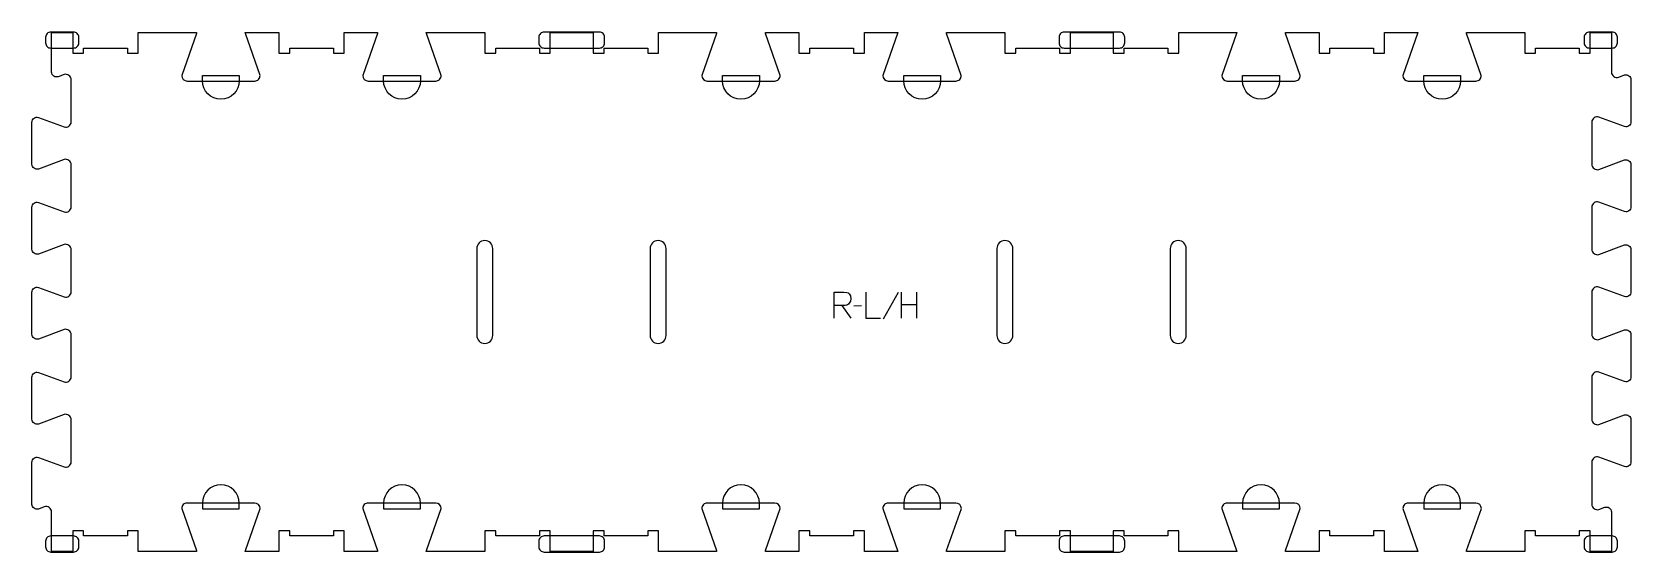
# Model space of a CAD drawing. Header units: millimetres. Extents: x -922 to 922, y -300 to 300.
import ezdxf

# ---------------------------------------------------------------- set-up
doc = ezdxf.new("R2010")
doc.units = ezdxf.units.MM
for name, color, linetype, true_color in [('1_ANYTOOL_1MMDEEP_LABELS_S', 2, 'Continuous', 0xffff00), ('3_ANYTOOL_CUTTHROUGH_INSID', 4, 'Continuous', 0x00ffff), ('4_ANYTOOL_CUTTHROUGH_OUTSI', 5, 'Continuous', 0x0000ff), ('5_ANYTOOL_HALF_MILL_9MM_IN', 3, 'Continuous', 0x00ff00)]:
    doc.layers.add(name, color=color, linetype=linetype, true_color=true_color)

msp = doc.modelspace()

# ---------------------------------------------------------------- linework, layer by layer
at = {"layer": '1_ANYTOOL_1MMDEEP_LABELS_S'}
for p, q in [((12, -15.6), (22.5, -30)), ((34.5, -16.1), (25.7, -16.2)), ((76.8, -0.5), (59.7, -31.2)), ((80.3, 0), (80.3, -30)), ((98.6, -14.7), (80.3, -14.7)), ((98.6, -30), (98.6, 0))]:
    msp.add_line(p, q, dxfattribs=at)
for points in [[(3, -30), (3, 0), (14.4, 0), (17.8, -0.5), (19.2, -1.1), (20.3, -2), (21.2, -3.1), (21.8, -4.4), (22.3, -7.8), (21.9, -10.6), (20.5, -13), (19.6, -14.1), (18.5, -14.8), (17.2, -15.3), (15.8, -15.5), (14, -15.6), (12, -15.6), (3, -15.6)], [(39.6, 0), (39.6, -30), (56.7, -30)]]:
    msp.add_lwpolyline(points, dxfattribs=at)
at = {"layer": '3_ANYTOOL_CUTTHROUGH_INSID'}
for points in [[(-390.8, 50, 1), (-409.3, 50), (-409.3, -50, 1), (-390.8, -50)], [(-209.3, -50, 1), (-190.8, -50), (-190.8, 50, 1), (-209.3, 50)], [(209.3, 50, 1), (190.8, 50), (190.8, -50, 1), (209.3, -50)], [(390.8, -50, 1), (409.3, -50), (409.3, 50, 1), (390.8, 50)]]:
    msp.add_lwpolyline(points, format="xyb", close=True, dxfattribs=at)
at = {"layer": '4_ANYTOOL_CUTTHROUGH_OUTSI'}
msp.add_lwpolyline([(659.3, -249.6), (676.2, -297.9), (676.4, -299.3), (638, -299.3), (638, -275.5, 0.414214), (637.8, -275.3), (625.8, -275.3, 0.414214), (625.5, -275.5), (625.5, -281.3), (575, -281.3), (575, -275.5, 0.414214), (574.8, -275.3), (562.8, -275.3, 0.414214), (562.5, -275.5), (562.5, -299.3), (523.7, -299.3), (523.9, -297.9), (540.8, -249.5), (540.4, -247.2), (539, -245.1), (536.9, -243.7), (534.6, -243.3), (456.6, -243.3, 0.419618), (450.4, -249.6), (467.3, -297.9), (467.5, -299.3), (400.6, -299.3), (400.6, -275.5, 0.414214), (400.4, -275.3), (388.4, -275.3, 0.414214), (388.1, -275.5), (388.1, -281.3), (337.6, -281.3), (337.6, -275.5, 0.414214), (337.4, -275.3), (325.4, -275.3, 0.414214), (325.1, -275.5), (325.1, -299.3), (275.6, -299.3), (275.6, -275.5, 0.414214), (275.4, -275.3), (263.4, -275.3, 0.414214), (263.1, -275.5), (263.1, -281.3), (212.6, -281.3), (212.6, -275.5, 0.414214), (212.4, -275.3), (200.4, -275.3, 0.414214), (200.1, -275.5), (200.1, -299.3), (132.6, -299.3), (132.8, -297.9), (149.8, -249.5), (149.3, -247.2), (147.9, -245.1), (145.8, -243.7), (143.5, -243.3), (65.5, -243.3, 0.419618), (59.3, -249.6), (76.2, -297.9), (76.4, -299.3), (38, -299.3), (38, -275.5, 0.414214), (37.8, -275.3), (25.8, -275.3, 0.414214), (25.5, -275.5), (25.5, -281.3), (-25, -281.3), (-25, -275.5, 0.414214), (-25.2, -275.3), (-37.2, -275.3, 0.414214), (-37.5, -275.5), (-37.5, -299.3), (-76.3, -299.3), (-76.1, -297.9), (-59.2, -249.5), (-59.6, -247.2), (-61, -245.1), (-63.1, -243.7), (-65.4, -243.3), (-143.4, -243.3, 0.419618), (-149.6, -249.6), (-132.7, -297.9), (-132.5, -299.3), (-199.4, -299.3), (-199.4, -275.5, 0.414214), (-199.7, -275.3), (-211.7, -275.3, 0.414214), (-211.9, -275.5), (-211.9, -281.3), (-262.4, -281.3), (-262.4, -275.5, 0.414214), (-262.7, -275.3), (-274.7, -275.3, 0.414214), (-274.9, -275.5), (-274.9, -299.3), (-324.4, -299.3), (-324.4, -275.5, 0.414214), (-324.7, -275.3), (-336.7, -275.3, 0.414214), (-336.9, -275.5), (-336.9, -281.3), (-387.4, -281.3), (-387.4, -275.5, 0.414214), (-387.7, -275.3), (-399.7, -275.3, 0.414214), (-399.9, -275.5), (-399.9, -299.3), (-467.5, -299.3), (-467.2, -297.9), (-450.3, -249.5), (-450.8, -247.2), (-452.2, -245.1), (-454.3, -243.7), (-456.6, -243.3), (-534.6, -243.3, 0.419618), (-540.8, -249.6), (-523.9, -297.9), (-523.7, -299.3), (-562.1, -299.3), (-562.1, -275.5, 0.414214), (-562.3, -275.3), (-574.3, -275.3, 0.414214), (-574.6, -275.5), (-574.6, -281.3), (-625.1, -281.3), (-625.1, -275.5, 0.414214), (-625.3, -275.3), (-637.3, -275.3, 0.414214), (-637.6, -275.5), (-637.6, -299.3), (-676.4, -299.3), (-676.1, -297.9), (-659.2, -249.5), (-659.7, -247.2), (-661.1, -245.1), (-663.2, -243.7), (-665.5, -243.3), (-743.5, -243.3, 0.419618), (-749.7, -249.6), (-732.8, -297.9), (-732.6, -299.3), (-799.8, -299.3), (-799.8, -275.5, 0.414214), (-800.1, -275.3), (-812.1, -275.3, 0.414214), (-812.3, -275.5), (-812.3, -281.3), (-862.8, -281.3), (-862.8, -275.5, 0.414214), (-863.1, -275.3), (-875.1, -275.3, 0.414214), (-875.3, -275.5), (-875.3, -299.3), (-899.8, -299.3), (-899.8, -253.6, 0.522088), (-908.2, -247.7), (-915, -250.3, -0.501976), (-922.4, -244.8), (-922.4, -196.2, -0.501976), (-915, -190.7), (-885.3, -201.7, 0.503222), (-877.2, -195.8), (-877.2, -147.2, 0.503225), (-885.3, -141.3), (-915, -152.3, -0.501976), (-922.4, -146.8), (-922.4, -98.2, -0.501976), (-915, -92.7), (-885.3, -103.7, 0.503222), (-877.2, -97.8), (-877.2, -49.2, 0.503225), (-885.3, -43.3), (-915, -54.3, -0.501976), (-922.4, -48.8), (-922.4, -0.2, -0.501976), (-915, 5.3), (-885.3, -5.7, 0.503222), (-877.2, 0.2), (-877.2, 48.8, 0.503225), (-885.3, 54.7), (-915, 43.7, -0.501976), (-922.4, 49.2), (-922.4, 97.8, -0.501976), (-915, 103.3), (-885.3, 92.3, 0.503222), (-877.2, 98.2), (-877.2, 146.8, 0.503225), (-885.3, 152.7), (-915, 141.7, -0.501976), (-922.4, 147.2), (-922.4, 195.8, -0.501976), (-915, 201.3), (-885.3, 190.3, 0.503222), (-877.2, 196.2), (-877.2, 244.8, 0.503225), (-885.3, 250.7), (-892.1, 248.2, -0.522087), (-899.8, 253.6), (-899.8, 299.2), (-875.3, 299.2), (-875.3, 275.5, 0.414214), (-875.1, 275.2), (-863.1, 275.2, 0.414214), (-862.8, 275.5), (-862.8, 281.2), (-812.3, 281.2), (-812.3, 275.5, 0.414214), (-812.1, 275.2), (-800.1, 275.2, 0.414214), (-799.8, 275.5), (-799.8, 299.2), (-732.6, 299.2), (-732.8, 297.9), (-749.7, 249.5), (-749.3, 247.2), (-747.9, 245.1), (-745.8, 243.7), (-743.5, 243.2), (-665.5, 243.2, 0.419618), (-659.3, 249.6), (-676.2, 297.9), (-676.4, 299.2), (-637.6, 299.2), (-637.6, 275.5, 0.414214), (-637.3, 275.2), (-625.3, 275.2, 0.414214), (-625.1, 275.5), (-625.1, 281.2), (-574.6, 281.2), (-574.6, 275.5, 0.414214), (-574.3, 275.2), (-562.3, 275.2, 0.414214), (-562.1, 275.5), (-562.1, 299.2), (-523.7, 299.2), (-523.9, 297.9), (-540.8, 249.5), (-540.4, 247.2), (-539, 245.1), (-536.9, 243.7), (-534.6, 243.2), (-456.6, 243.2, 0.419618), (-450.3, 249.6), (-467.2, 297.9), (-467.5, 299.2), (-399.9, 299.2), (-399.9, 275.5, 0.414214), (-399.7, 275.2), (-387.7, 275.2, 0.414214), (-387.4, 275.5), (-387.4, 281.2), (-336.9, 281.2), (-336.9, 275.5, 0.414214), (-336.7, 275.2), (-324.7, 275.2, 0.414214), (-324.4, 275.5), (-324.4, 299.2), (-274.9, 299.2), (-274.9, 275.5, 0.414214), (-274.7, 275.2), (-262.7, 275.2, 0.414214), (-262.4, 275.5), (-262.4, 281.2), (-211.9, 281.2), (-211.9, 275.5, 0.414214), (-211.7, 275.2), (-199.7, 275.2, 0.414214), (-199.4, 275.5), (-199.4, 299.2), (-132.5, 299.2), (-132.7, 297.9), (-149.7, 249.5), (-149.2, 247.2), (-147.8, 245.1), (-145.7, 243.7), (-143.4, 243.2), (-65.4, 243.2, 0.419618), (-59.2, 249.6), (-76.1, 297.9), (-76.3, 299.2), (-37.5, 299.2), (-37.5, 275.5, 0.414214), (-37.2, 275.2), (-25.2, 275.2, 0.414214), (-25, 275.5), (-25, 281.2), (25.5, 281.2), (25.5, 275.5, 0.414214), (25.8, 275.2), (37.8, 275.2, 0.414214), (38, 275.5), (38, 299.2), (76.4, 299.2), (76.2, 297.9), (59.3, 249.5), (59.7, 247.2), (61.1, 245.1), (63.2, 243.7), (65.5, 243.2), (143.5, 243.2, 0.419618), (149.7, 249.6), (132.8, 297.9), (132.6, 299.2), (200.1, 299.2), (200.1, 275.5, 0.414214), (200.4, 275.2), (212.4, 275.2, 0.414214), (212.6, 275.5), (212.6, 281.2), (263.1, 281.2), (263.1, 275.5, 0.414214), (263.4, 275.2), (275.4, 275.2, 0.414214), (275.6, 275.5), (275.6, 299.2), (325.1, 299.2), (325.1, 275.5, 0.414214), (325.4, 275.2), (337.4, 275.2, 0.414214), (337.6, 275.5), (337.6, 281.2), (388.1, 281.2), (388.1, 275.5, 0.414214), (388.4, 275.2), (400.4, 275.2, 0.414214), (400.6, 275.5), (400.6, 299.2), (467.5, 299.2), (467.3, 297.9), (450.3, 249.5), (450.8, 247.2), (452.2, 245.1), (454.3, 243.7), (456.6, 243.2), (534.6, 243.2, 0.419618), (540.8, 249.6), (523.9, 297.9), (523.7, 299.2), (562.5, 299.2), (562.5, 275.5, 0.414214), (562.8, 275.2), (574.8, 275.2, 0.414214), (575, 275.5), (575, 281.2), (625.5, 281.2), (625.5, 275.5, 0.414214), (625.8, 275.2), (637.8, 275.2, 0.414214), (638, 275.5), (638, 299.2), (676.4, 299.2), (676.2, 297.9), (659.3, 249.5), (659.7, 247.2), (661.1, 245.1), (663.2, 243.7), (665.5, 243.2), (743.5, 243.2, 0.419618), (749.7, 249.6), (732.8, 297.9), (732.6, 299.2), (799.8, 299.2), (799.8, 275.5, 0.414214), (800.1, 275.2), (812.1, 275.2, 0.414214), (812.3, 275.5), (812.3, 281.2), (862.8, 281.2), (862.8, 275.5, 0.414214), (863.1, 275.2), (875.1, 275.2, 0.414214), (875.3, 275.5), (875.3, 299.2), (899.8, 299.2), (899.8, 253.6, 0.522088), (908.2, 247.7), (915, 250.3, -0.501976), (922.4, 244.8), (922.4, 196.2, -0.501976), (915, 190.7), (885.3, 201.7, 0.503222), (877.2, 195.8), (877.2, 147.2, 0.503225), (885.3, 141.3), (915, 152.3, -0.501976), (922.4, 146.8), (922.4, 98.2, -0.501976), (915, 92.7), (885.3, 103.7, 0.503222), (877.2, 97.8), (877.2, 49.2, 0.503225), (885.3, 43.3), (915, 54.3, -0.501976), (922.4, 48.8), (922.4, 0.2, -0.501976), (915, -5.3), (885.3, 5.7, 0.503222), (877.2, -0.2), (877.2, -48.8, 0.503225), (885.3, -54.7), (915, -43.7, -0.501976), (922.4, -49.2), (922.4, -97.8, -0.501976), (915, -103.3), (885.3, -92.3, 0.503222), (877.2, -98.2), (877.2, -146.8, 0.503225), (885.3, -152.7), (915, -141.7, -0.501976), (922.4, -147.2), (922.4, -195.8, -0.501976), (915, -201.3), (885.3, -190.3, 0.503222), (877.2, -196.2), (877.2, -244.8, 0.503225), (885.3, -250.7), (892.1, -248.2, -0.522087), (899.8, -253.6), (899.8, -299.3), (875.3, -299.3), (875.3, -275.5, 0.414214), (875.1, -275.3), (863.1, -275.3, 0.414214), (862.8, -275.5), (862.8, -281.3), (812.3, -281.3), (812.3, -275.5, 0.414214), (812.1, -275.3), (800.1, -275.3, 0.414214), (799.8, -275.5), (799.8, -299.3), (732.6, -299.3), (732.8, -297.9), (749.8, -249.5), (749.3, -247.2), (747.9, -245.1), (745.8, -243.7), (743.5, -243.3), (665.5, -243.3, 0.419618)], format="xyb", close=True, dxfattribs=at)
at = {"layer": '5_ANYTOOL_HALF_MILL_9MM_IN'}
for points in [[(-900.7, 299.7, 0.414214), (-906.7, 293.7), (-906.7, 287.2, 0.414214), (-900.7, 281.2), (-874.4, 281.2, 0.414214), (-868.4, 287.2), (-868.4, 293.7, 0.414214), (-874.4, 299.7)], [(-331.6, 299.7, 0.414214), (-337.6, 293.7), (-337.6, 287.2, 0.414214), (-331.6, 281.2), (-267.8, 281.2, 0.414214), (-261.8, 287.2), (-261.8, 293.7, 0.414214), (-267.8, 299.7)], [(268.5, 299.7, 0.414214), (262.5, 293.7), (262.5, 287.2, 0.414214), (268.5, 281.2), (332.3, 281.2, 0.414214), (338.3, 287.2), (338.3, 293.7, 0.414214), (332.3, 299.7)], [(874.4, 299.7, 0.414214), (868.4, 293.7), (868.4, 287.2, 0.414214), (874.4, 281.2), (900.7, 281.2, 0.414214), (906.7, 287.2), (906.7, 293.7, 0.414214), (900.7, 299.7)], [(-683.2, 243.5, -1), (-725.7, 243.5), (-725.7, 249.7), (-683.2, 249.7)], [(-474.3, 243.5, -1), (-516.8, 243.5), (-516.8, 249.7), (-474.3, 249.7)], [(-83.2, 243.5, -1), (-125.7, 243.5), (-125.7, 249.7), (-83.2, 249.7)], [(125.8, 243.5, -1), (83.3, 243.5), (83.3, 249.7), (125.8, 249.7)], [(516.8, 243.5, -1), (474.3, 243.5), (474.3, 249.7), (516.8, 249.7)], [(725.8, 243.5, -1), (683.3, 243.5), (683.3, 249.7), (725.8, 249.7)], [(-683.2, -243.5, 1), (-725.7, -243.5), (-725.7, -249.8), (-683.2, -249.8)], [(-474.3, -243.5, 1), (-516.8, -243.5), (-516.8, -249.8), (-474.3, -249.8)], [(-83.2, -243.5, 1), (-125.7, -243.5), (-125.7, -249.8), (-83.2, -249.8)], [(125.8, -243.5, 1), (83.3, -243.5), (83.3, -249.8), (125.8, -249.8)], [(516.8, -243.5, 1), (474.3, -243.5), (474.3, -249.8), (516.8, -249.8)], [(725.8, -243.5, 1), (683.3, -243.5), (683.3, -249.8), (725.8, -249.8)], [(-900.7, -281.3, 0.414214), (-906.7, -287.3), (-906.7, -293.8, 0.414214), (-900.7, -299.8), (-874.4, -299.8, 0.414214), (-868.4, -293.8), (-868.4, -287.3, 0.414214), (-874.4, -281.3)], [(-331.6, -281.3, 0.414214), (-337.6, -287.3), (-337.6, -293.8, 0.414214), (-331.6, -299.8), (-267.8, -299.8, 0.414214), (-261.8, -293.8), (-261.8, -287.3, 0.414214), (-267.8, -281.3)], [(268.5, -281.3, 0.414214), (262.5, -287.3), (262.5, -293.8, 0.414214), (268.5, -299.8), (332.3, -299.8, 0.414214), (338.3, -293.8), (338.3, -287.3, 0.414214), (332.3, -281.3)], [(874.4, -281.3, 0.414214), (868.4, -287.3), (868.4, -293.8, 0.414214), (874.4, -299.8), (900.7, -299.8, 0.414214), (906.7, -293.8), (906.7, -287.3, 0.414214), (900.7, -281.3)]]:
    msp.add_lwpolyline(points, format="xyb", close=True, dxfattribs=at)

doc.saveas('drawing.dxf')
